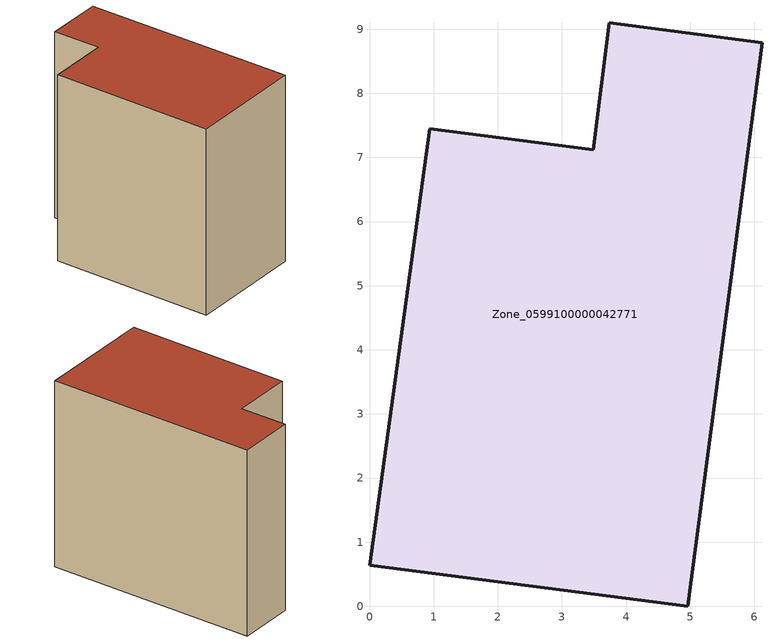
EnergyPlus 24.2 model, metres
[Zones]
Zone_0599100000042771
 floor ground (C_G): 0,0.64 0.94,7.45 3.49,7.12 3.74,9.1 6.12,8.79 4.96,0 z2.54
 wall outside (C_F): 0.94,7.45 0,0.64 4.96,0 6.12,8.79 3.74,9.1 3.49,7.12 0.94,7.45 z2.54:10.48
 roof outside (C_R): 6.12,8.79 3.74,9.1 3.49,7.12 0.94,7.45 0,0.64 4.96,0 z10.48
[BUILDING]
Pand.0599100000042771: North Axis=0; Terrain=City; Loads Convergence Tolerance Value=0.04; Temperature Convergence Tolerance Value=0.4; Solar Distribution=FullExterior; Maximum Number of Warmup Days=25; Minimum Number of Warmup Days=1
[Site:Location]
Rotterdam.The.Hague.AP_ZH_NLD Design_Conditions: Latitude=51.96; Longitude=4.45; Time Zone=1; Elevation=-4.5
[SITE:GROUNDTEMPERATURE:BUILDINGSURFACE]
18, 18, 18, 18, 18, 18, 18, 18, 18, 18, 18, 18
[MATERIAL] Thermal Absorptance=0.9; Solar Absorptance=0.7; Visible Absorptance=0.7
Name | Roughness | Thickness | Conductivity | Density | Specific Heat
G.TI.1946 | MediumSmooth | 0.15 | 1 | 540 | 1210
F.TI.1946 | Rough | 0.3 | 0.857143 | 1920 | 840
R.TI.1946 | MediumRough | 0.2 | 0.1 | 1500 | 1000
[CONSTRUCTION]
C_G: G.TI.1946
C_F: F.TI.1946
C_R: R.TI.1946
[ZONE]
Zone_0599100000042771: Type=1; Multiplier=1; Ceiling Height=Autocalculate; Volume=Autocalculate; Floor Area=autocalculate; Part of Total Floor Area=Yes
[ZONEINFILTRATION:DESIGNFLOWRATE]
Infil_Zone_0599100000042771: Zone or ZoneList or Space or SpaceList=Zone_0599100000042771; Schedule=AlwaysOn; Design Flow Rate Calculation Method=Flow/Area; Flow Rate per Floor Area=0.003; Constant Term Coefficient=1; Temperature Term Coefficient=0; Velocity Term Coefficient=0; Velocity Squared Term Coefficient=0
[HVACTEMPLATE:ZONE:IDEALLOADSAIRSYSTEM]
Zone_0599100000042771: Maximum Heating Supply Air Temperature=50; Minimum Cooling Supply Air Temperature=13; Maximum Heating Supply Air Humidity Ratio=0.0156; Minimum Cooling Supply Air Humidity Ratio=0.0077; Heating Limit=NoLimit; Cooling Limit=NoLimit; Dehumidification Control Type=ConstantSensibleHeatRatio; Cooling Sensible Heat Ratio=0.7; Dehumidification Setpoint=60; Humidification Control Type=None; Humidification Setpoint=30; Outdoor Air Method=None; Outdoor Air Flow Rate per Person=0.00944; Outdoor Air Flow Rate per Zone Floor Area=0; Outdoor Air Flow Rate per Zone=0; Demand Controlled Ventilation Type=None; Outdoor Air Economizer Type=NoEconomizer; Heat Recovery Type=None; Sensible Heat Recovery Effectiveness=0.7; Latent Heat Recovery Effectiveness=0.65
[ZONECONTROL:THERMOSTAT]
ThermostatControl_Zone_0599100000042771: Zone or ZoneList=Zone_0599100000042771; Control Type Schedule=DualSetpointControlType; Control 1=Thermostat_Zone_0599100000042771; Temperature Difference Between Cutout And Setpoint=0
[THERMOSTATSETPOINT:DUALSETPOINT]
Thermostat_Zone_0599100000042771: Heating Setpoint Temperature Schedule=HeatingSetpoint_Zone_0599100000042771; Cooling Setpoint Temperature Schedule=CoolingSetpoint_Zone_0599100000042771
[SCHEDULE:COMPACT]
HeatingSetpoint_Zone_0599100000042771: Through: 12/31, For: AllDays, Until: 24:00, 21
CoolingSetpoint_Zone_0599100000042771: Through: 12/31, For: AllDays, Until: 24:00, 24
DualSetpointControlType: Through: 12/31, For: AllDays, Until: 24:00, 4
AlwaysOn: Through: 12/31, For: AllDays, Until: 24:00, 1
